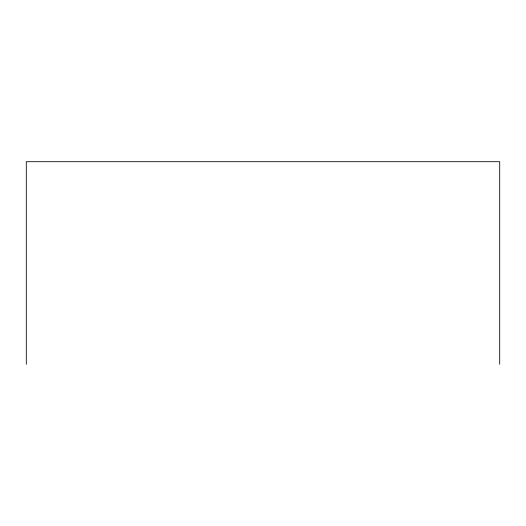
<?xml version="1.0" encoding="UTF-8"?>
<svg xmlns="http://www.w3.org/2000/svg" width="526" height="526" viewBox="0 0 526 526"><rect width="100%" height="100%" fill="white"/><g stroke="black" fill="none" stroke-linecap="round" stroke-linejoin="round"><path stroke-width="0.79" d="M499.7 364.294L499.7 161.706L26.3 161.706L26.3 364.294"/></g></svg>
